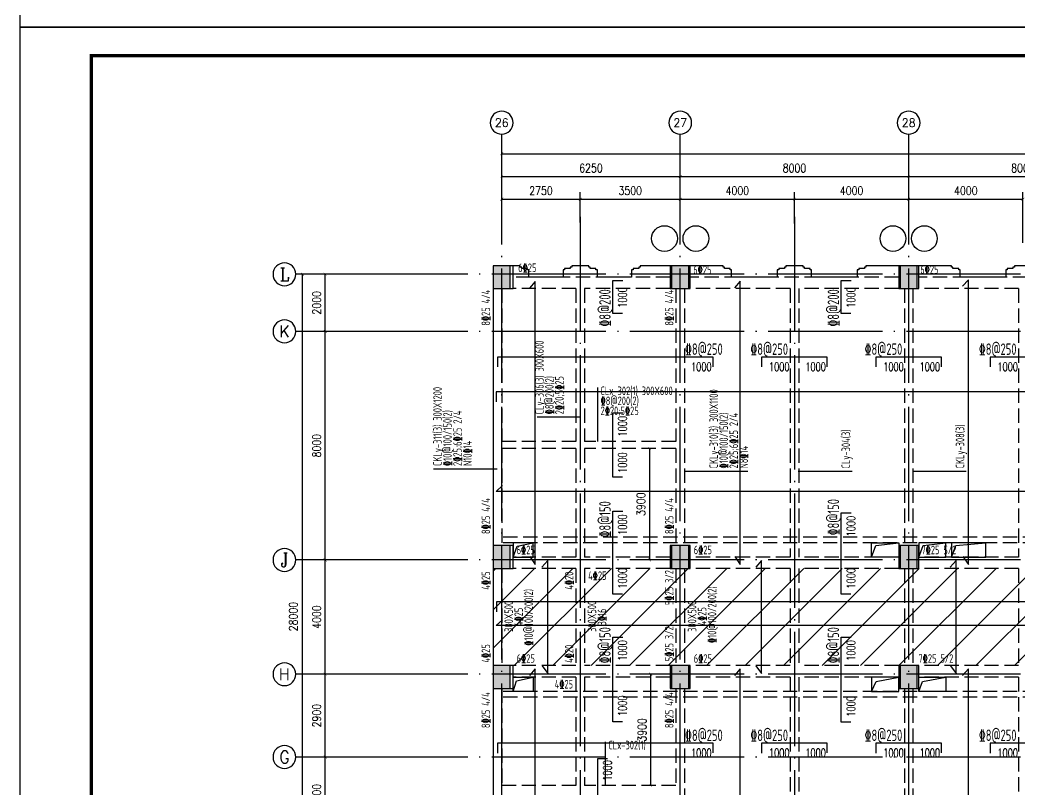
# Model space of a CAD drawing. Header units: millimetres. Extents: x 2998490 to 15040601, y 444546 to 7822218.
# Drawn here: x 14602150 to 14637164, y 7627256 to 7654209 of the extents above; entities that cross this region are included whole.
import ezdxf
from ezdxf.enums import TextEntityAlignment as Align

# ---------------------------------------------------------------- set-up
doc = ezdxf.new("R2010")
doc.units = ezdxf.units.MM
doc.header["$LTSCALE"] = 2000
doc.linetypes.add('DASH', pattern=[0.35, 0.25, -0.1])
doc.linetypes.add('DOTE', pattern=[2.42, 2, -0.2, 0.02, -0.2])
for name, color, linetype in [('3-AXIS', 3, 'Continuous'), ('3-AXIS_TEXT', 7, 'Continuous'), ('3-ban', 84, 'Continuous'), ('3-ban-hatch', 9, 'Continuous'), ('3-ban-rein', 1, 'Continuous'), ('3-ban-TEXT', 7, 'Continuous'), ('3-column-DOWN', 232, 'Continuous'), ('3-COLUMN-UP', 2, 'Continuous'), ('3-dote', 43, 'DOTE'), ('3-HATCH', 8, 'Continuous'), ('3-liang-rein-X', 54, 'Continuous'), ('3-liang-rein-Y', 130, 'Continuous'), ('3-liang-R截面-X', 50, 'Continuous'), ('3-liang-R截面-Y', 70, 'Continuous'), ('3-liang-s-1', 44, 'Continuous'), ('3-liang-xu', 120, 'DASH'), ('3-装饰线脚', 7, 'Continuous'), ('AXIS', 3, 'Continuous'), ('AXIS_TEXT', 7, 'Continuous'), ('图框', 7, 'Continuous')]:
    doc.layers.add(name, color=color, linetype=linetype)
doc.layers.add('3-零部件', color=73, linetype='Continuous', lineweight=5)
doc.styles.add('_TCH_AXIS', font='COMPLEX', dxfattribs={"bigfont": 'GBCBIG'})
doc.styles.add('COMPLEX', font='COMPLEX')
doc.styles.add('DIM_FONT', font='SIMPLEX', dxfattribs={"width": 0.8, "bigfont": 'HZTXT'})
doc.styles.add('TJ1', font='tj-romans1.shx', dxfattribs={"width": 0.8, "bigfont": 'tj-hztxt1.shx'})
doc.styles.add('TSSD_Rein', font='Tssdeng.shx', dxfattribs={"width": 0.7, "bigfont": 'hztxt.shx'})
doc.dimstyles.new('DIMN100', dxfattribs={"dimtxt": 300, "dimasz": 100, "dimexe": 250, "dimexo": 300, "dimgap": 150, "dimtad": 1, "dimdec": 0, "dimzin": 0, "dimdsep": 46, "dimtxsty": 'DIM_FONT', "dimblk": 'ARCHTICK', "dimcen": 0.09, "dimclrt": 7, "dimazin": 2, "dimtfac": 1, "dimtdec": 0, "dimtix": 1, "dimtmove": 2, "dimatfit": 3, "dimldrblk": 'ARCHTICK', "dimfxl": 0, "dimtolj": 1, "dimtzin": 0, "dimarcsym": 0})

# ---------------------------------------------------------------- blocks, each defined once
blk = doc.blocks.new('TJAD_TK_A0')
at = {"layer": '图框'}
for p, q in [((2162, 399.3), (973, 399.3)), ((973, -441.7), (973, 399.3)), ((973, -441.7), (2162, -441.7))]:
    blk.add_line(p, q, dxfattribs=at)
at = {"layer": '图框', "const_width": 1.2}
blk.add_lwpolyline([(2152, -431.7), (2152, 389.3), (998, 389.3), (998, -431.7)], close=True, dxfattribs=at)
blk = doc.blocks.new('_ArchTick')
at = {"color": 0, "linetype": 'ByBlock', "const_width": 0.15}
blk.add_lwpolyline([(-0.5, -0.5), (0.5, 0.5)], dxfattribs=at)
blk = doc.blocks.new('*D269')
at = {"layer": 'AXIS', "color": 0, "lineweight": -2}
for p, q in [((14615016, 7628409), (14612587, 7628409)), ((14612837, 7625709), (14612837, 7628409)), ((14615016, 7625709), (14612587, 7625709))]:
    blk.add_line(p, q, dxfattribs=at)
at = {"layer": 'Defpoints', "color": 0}
for p in [(14612837, 7628409), (14615316, 7628409), (14615316, 7625709)]:
    blk.add_point(p, dxfattribs=at)
at = {"layer": 'AXIS', "color": 0, "lineweight": -2, "xscale": 100, "yscale": 100, "zscale": 100}
for p, rotation in [((14612837, 7628409), 90), ((14612837, 7625709), 270)]:
    blk.add_blockref('_ArchTick', p, dxfattribs=dict(at, rotation=rotation))
at = {"layer": 'AXIS', "color": 7, "insert": (14612537, 7627059), "char_height": 300, "attachment_point": 5, "rotation": 90, "style": 'DIM_FONT'}
blk.add_mtext('\\A1;2700', dxfattribs=at)
blk = doc.blocks.new('*D270')
at = {"layer": 'AXIS', "color": 0, "lineweight": -2}
for p, q in [((14615016, 7631309), (14612587, 7631309)), ((14612837, 7628409), (14612837, 7631309)), ((14615016, 7628409), (14612587, 7628409))]:
    blk.add_line(p, q, dxfattribs=at)
at = {"layer": 'Defpoints', "color": 0}
for p in [(14612837, 7631309), (14615316, 7631309), (14615316, 7628409)]:
    blk.add_point(p, dxfattribs=at)
at = {"layer": 'AXIS', "color": 0, "lineweight": -2, "xscale": 100, "yscale": 100, "zscale": 100}
for p, rotation in [((14612837, 7631309), 90), ((14612837, 7628409), 270)]:
    blk.add_blockref('_ArchTick', p, dxfattribs=dict(at, rotation=rotation))
at = {"layer": 'AXIS', "color": 7, "insert": (14612537, 7629859), "char_height": 300, "attachment_point": 5, "rotation": 90, "style": 'DIM_FONT'}
blk.add_mtext('\\A1;2900', dxfattribs=at)
blk = doc.blocks.new('*D271')
at = {"layer": 'AXIS', "color": 0, "lineweight": -2}
for p, q in [((14615016, 7635309), (14612587, 7635309)), ((14612837, 7631309), (14612837, 7635309)), ((14615016, 7631309), (14612587, 7631309))]:
    blk.add_line(p, q, dxfattribs=at)
at = {"layer": 'Defpoints', "color": 0}
for p in [(14612837, 7635309), (14615316, 7635309), (14615316, 7631309)]:
    blk.add_point(p, dxfattribs=at)
at = {"layer": 'AXIS', "color": 0, "lineweight": -2, "xscale": 100, "yscale": 100, "zscale": 100}
for p, rotation in [((14612837, 7635309), 90), ((14612837, 7631309), 270)]:
    blk.add_blockref('_ArchTick', p, dxfattribs=dict(at, rotation=rotation))
at = {"layer": 'AXIS', "color": 7, "insert": (14612537, 7633309), "char_height": 300, "attachment_point": 5, "rotation": 90, "style": 'DIM_FONT'}
blk.add_mtext('\\A1;4000', dxfattribs=at)
blk = doc.blocks.new('*D246')
at = {"layer": 'AXIS', "color": 0, "lineweight": -2}
for p, q in [((14615016, 7643309), (14612587, 7643309)), ((14612837, 7635309), (14612837, 7643309)), ((14615016, 7635309), (14612587, 7635309))]:
    blk.add_line(p, q, dxfattribs=at)
at = {"layer": 'Defpoints', "color": 0}
for p in [(14612837, 7643309), (14615316, 7643309), (14615316, 7635309)]:
    blk.add_point(p, dxfattribs=at)
at = {"layer": 'AXIS', "color": 0, "lineweight": -2, "xscale": 100, "yscale": 100, "zscale": 100}
for p, rotation in [((14612837, 7643309), 90), ((14612837, 7635309), 270)]:
    blk.add_blockref('_ArchTick', p, dxfattribs=dict(at, rotation=rotation))
at = {"layer": 'AXIS', "color": 7, "insert": (14612537, 7639309), "char_height": 300, "attachment_point": 5, "rotation": 90, "style": 'DIM_FONT'}
blk.add_mtext('\\A1;8000', dxfattribs=at)
blk = doc.blocks.new('*D247')
at = {"layer": 'AXIS', "color": 0, "lineweight": -2}
for p, q in [((14615016, 7645309), (14612587, 7645309)), ((14612837, 7643309), (14612837, 7645309)), ((14615016, 7643309), (14612587, 7643309))]:
    blk.add_line(p, q, dxfattribs=at)
at = {"layer": 'Defpoints', "color": 0}
for p in [(14612837, 7645309), (14615316, 7645309), (14615316, 7643309)]:
    blk.add_point(p, dxfattribs=at)
at = {"layer": 'AXIS', "color": 0, "lineweight": -2, "xscale": 100, "yscale": 100, "zscale": 100}
for p, rotation in [((14612837, 7645309), 90), ((14612837, 7643309), 270)]:
    blk.add_blockref('_ArchTick', p, dxfattribs=dict(at, rotation=rotation))
at = {"layer": 'AXIS', "color": 7, "insert": (14612537, 7644309), "char_height": 300, "attachment_point": 5, "rotation": 90, "style": 'DIM_FONT'}
blk.add_mtext('\\A1;2000', dxfattribs=at)
blk = doc.blocks.new('*D248')
at = {"layer": 'AXIS', "color": 0, "lineweight": -2}
for p, q in [((14615816, 7645309), (14611787, 7645309)), ((14612037, 7617309), (14612037, 7645309)), ((14615816, 7617309), (14611787, 7617309))]:
    blk.add_line(p, q, dxfattribs=at)
at = {"layer": 'Defpoints', "color": 0}
for p in [(14612037, 7645309), (14616116, 7645309), (14616116, 7617309)]:
    blk.add_point(p, dxfattribs=at)
at = {"layer": 'AXIS', "color": 0, "lineweight": -2, "xscale": 100, "yscale": 100, "zscale": 100}
for p, rotation in [((14612037, 7645309), 90), ((14612037, 7617309), 270)]:
    blk.add_blockref('_ArchTick', p, dxfattribs=dict(at, rotation=rotation))
at = {"layer": 'AXIS', "color": 7, "insert": (14611719, 7633327), "char_height": 300, "attachment_point": 5, "rotation": 90, "style": 'DIM_FONT'}
blk.add_mtext('\\A1;28000', dxfattribs=at)
blk = doc.blocks.new('*D249')
at = {"layer": 'AXIS', "color": 0, "lineweight": -2}
for p, q in [((14619017, 7648123), (14619017, 7648976)), ((14625267, 7648123), (14625267, 7648976)), ((14619017, 7648726), (14625267, 7648726))]:
    blk.add_line(p, q, dxfattribs=at)
at = {"layer": 'Defpoints', "color": 0}
for p in [(14625267, 7648726), (14619017, 7647823), (14625267, 7647823)]:
    blk.add_point(p, dxfattribs=at)
at = {"layer": 'AXIS', "color": 0, "lineweight": -2, "xscale": 100, "yscale": 100, "zscale": 100, "rotation": 180}
blk.add_blockref('_ArchTick', (14619017, 7648726), dxfattribs=at)
at = {"layer": 'AXIS', "color": 0, "lineweight": -2, "xscale": 100, "yscale": 100, "zscale": 100}
blk.add_blockref('_ArchTick', (14625267, 7648726), dxfattribs=at)
at = {"layer": 'AXIS', "color": 7, "insert": (14622142, 7649026), "char_height": 300, "attachment_point": 5, "style": 'DIM_FONT'}
blk.add_mtext('\\A1;6250', dxfattribs=at)
blk = doc.blocks.new('*D250')
at = {"layer": 'AXIS', "color": 0, "lineweight": -2}
for p, q in [((14625267, 7648123), (14625267, 7648976)), ((14633267, 7648123), (14633267, 7648976)), ((14625267, 7648726), (14633267, 7648726))]:
    blk.add_line(p, q, dxfattribs=at)
at = {"layer": 'Defpoints', "color": 0}
for p in [(14633267, 7648726), (14625267, 7647823), (14633267, 7647823)]:
    blk.add_point(p, dxfattribs=at)
at = {"layer": 'AXIS', "color": 0, "lineweight": -2, "xscale": 100, "yscale": 100, "zscale": 100, "rotation": 180}
blk.add_blockref('_ArchTick', (14625267, 7648726), dxfattribs=at)
at = {"layer": 'AXIS', "color": 0, "lineweight": -2, "xscale": 100, "yscale": 100, "zscale": 100}
blk.add_blockref('_ArchTick', (14633267, 7648726), dxfattribs=at)
at = {"layer": 'AXIS', "color": 7, "insert": (14629267, 7649026), "char_height": 300, "attachment_point": 5, "style": 'DIM_FONT'}
blk.add_mtext('\\A1;8000', dxfattribs=at)
blk = doc.blocks.new('*D251')
at = {"layer": 'AXIS', "color": 0, "lineweight": -2}
for p, q in [((14633267, 7648123), (14633267, 7648976)), ((14641267, 7648123), (14641267, 7648976)), ((14633267, 7648726), (14641267, 7648726))]:
    blk.add_line(p, q, dxfattribs=at)
at = {"layer": 'Defpoints', "color": 0}
for p in [(14641267, 7648726), (14633267, 7647823), (14641267, 7647823)]:
    blk.add_point(p, dxfattribs=at)
at = {"layer": 'AXIS', "color": 0, "lineweight": -2, "xscale": 100, "yscale": 100, "zscale": 100, "rotation": 180}
blk.add_blockref('_ArchTick', (14633267, 7648726), dxfattribs=at)
at = {"layer": 'AXIS', "color": 0, "lineweight": -2, "xscale": 100, "yscale": 100, "zscale": 100}
blk.add_blockref('_ArchTick', (14641267, 7648726), dxfattribs=at)
at = {"layer": 'AXIS', "color": 7, "insert": (14637267, 7649026), "char_height": 300, "attachment_point": 5, "style": 'DIM_FONT'}
blk.add_mtext('\\A1;8000', dxfattribs=at)
blk = doc.blocks.new('*D263')
at = {"layer": 'AXIS', "color": 0, "lineweight": -2}
for p, q in [((14619017, 7647323), (14619017, 7649776)), ((14695267, 7647323), (14695267, 7649776)), ((14619017, 7649526), (14695267, 7649526))]:
    blk.add_line(p, q, dxfattribs=at)
at = {"layer": 'Defpoints', "color": 0}
for p in [(14695267, 7649526), (14619017, 7647023), (14695267, 7647023)]:
    blk.add_point(p, dxfattribs=at)
at = {"layer": 'AXIS', "color": 0, "lineweight": -2, "xscale": 100, "yscale": 100, "zscale": 100, "rotation": 180}
blk.add_blockref('_ArchTick', (14619017, 7649526), dxfattribs=at)
at = {"layer": 'AXIS', "color": 0, "lineweight": -2, "xscale": 100, "yscale": 100, "zscale": 100}
blk.add_blockref('_ArchTick', (14695267, 7649526), dxfattribs=at)
at = {"layer": 'AXIS', "color": 7, "insert": (14661202, 7649826), "char_height": 300, "attachment_point": 5, "style": 'DIM_FONT'}
blk.add_mtext('\\A1;76250', dxfattribs=at)
blk = doc.blocks.new('_AXISO')
blk.add_circle((0, 0), 0.5)
at = {"layer": '3-AXIS_TEXT', "style": 'COMPLEX', "width": 1.041667}
blk.add_attdef('A', text='', height=0.56, dxfattribs=at).set_placement((-0.25, -0.28), (0.25, -0.28), align=Align.FIT)
blk = doc.blocks.new('*D1384')
at = {"layer": '3-零部件', "color": 0, "lineweight": -2}
for p, q in [((14619017, 7647120), (14619017, 7648185)), ((14619017, 7647935), (14621767, 7647935)), ((14621767, 7647120), (14621767, 7648185))]:
    blk.add_line(p, q, dxfattribs=at)
at = {"layer": 'Defpoints', "color": 0}
for p in [(14621767, 7647935), (14619017, 7646820), (14621767, 7646820)]:
    blk.add_point(p, dxfattribs=at)
at = {"layer": '3-零部件', "color": 0, "lineweight": -2, "xscale": 100, "yscale": 100, "zscale": 100, "rotation": 180}
blk.add_blockref('_ArchTick', (14619017, 7647935), dxfattribs=at)
at = {"layer": '3-零部件', "color": 0, "lineweight": -2, "xscale": 100, "yscale": 100, "zscale": 100}
blk.add_blockref('_ArchTick', (14621767, 7647935), dxfattribs=at)
at = {"layer": '3-零部件', "color": 7, "insert": (14620392, 7648235), "char_height": 300, "attachment_point": 5, "style": 'DIM_FONT'}
blk.add_mtext('\\A1;2750', dxfattribs=at)
blk = doc.blocks.new('*D1385')
at = {"layer": '3-零部件', "color": 0, "lineweight": -2}
for p, q in [((14621767, 7647120), (14621767, 7648185)), ((14621767, 7647935), (14625267, 7647935)), ((14625267, 7648027), (14625267, 7648185))]:
    blk.add_line(p, q, dxfattribs=at)
at = {"layer": 'Defpoints', "color": 0}
for p in [(14625267, 7647935), (14625267, 7647727), (14621767, 7646820)]:
    blk.add_point(p, dxfattribs=at)
at = {"layer": '3-零部件', "color": 0, "lineweight": -2, "xscale": 100, "yscale": 100, "zscale": 100, "rotation": 180}
blk.add_blockref('_ArchTick', (14621767, 7647935), dxfattribs=at)
at = {"layer": '3-零部件', "color": 0, "lineweight": -2, "xscale": 100, "yscale": 100, "zscale": 100}
blk.add_blockref('_ArchTick', (14625267, 7647935), dxfattribs=at)
at = {"layer": '3-零部件', "color": 7, "insert": (14623517, 7648235), "char_height": 300, "attachment_point": 5, "style": 'DIM_FONT'}
blk.add_mtext('\\A1;3500', dxfattribs=at)
blk = doc.blocks.new('*D1386')
at = {"layer": '3-零部件', "color": 0, "lineweight": -2}
for p, q in [((14625267, 7648027), (14625267, 7648185)), ((14625267, 7647935), (14629267, 7647935)), ((14629267, 7647080), (14629267, 7648185))]:
    blk.add_line(p, q, dxfattribs=at)
at = {"layer": 'Defpoints', "color": 0}
for p in [(14629267, 7647935), (14625267, 7647727), (14629267, 7646780)]:
    blk.add_point(p, dxfattribs=at)
at = {"layer": '3-零部件', "color": 0, "lineweight": -2, "xscale": 100, "yscale": 100, "zscale": 100, "rotation": 180}
blk.add_blockref('_ArchTick', (14625267, 7647935), dxfattribs=at)
at = {"layer": '3-零部件', "color": 0, "lineweight": -2, "xscale": 100, "yscale": 100, "zscale": 100}
blk.add_blockref('_ArchTick', (14629267, 7647935), dxfattribs=at)
at = {"layer": '3-零部件', "color": 7, "insert": (14627267, 7648235), "char_height": 300, "attachment_point": 5, "style": 'DIM_FONT'}
blk.add_mtext('\\A1;4000', dxfattribs=at)
blk = doc.blocks.new('*D1387')
at = {"layer": '3-零部件', "color": 0, "lineweight": -2}
for p, q in [((14629267, 7647080), (14629267, 7648185)), ((14629267, 7647935), (14633267, 7647935)), ((14633267, 7646408), (14633267, 7648185))]:
    blk.add_line(p, q, dxfattribs=at)
at = {"layer": 'Defpoints', "color": 0}
for p in [(14633267, 7647935), (14629267, 7646780), (14633267, 7646108)]:
    blk.add_point(p, dxfattribs=at)
at = {"layer": '3-零部件', "color": 0, "lineweight": -2, "xscale": 100, "yscale": 100, "zscale": 100, "rotation": 180}
blk.add_blockref('_ArchTick', (14629267, 7647935), dxfattribs=at)
at = {"layer": '3-零部件', "color": 0, "lineweight": -2, "xscale": 100, "yscale": 100, "zscale": 100}
blk.add_blockref('_ArchTick', (14633267, 7647935), dxfattribs=at)
at = {"layer": '3-零部件', "color": 7, "insert": (14631267, 7648235), "char_height": 300, "attachment_point": 5, "style": 'DIM_FONT'}
blk.add_mtext('\\A1;4000', dxfattribs=at)
blk = doc.blocks.new('*D1388')
at = {"layer": '3-零部件', "color": 0, "lineweight": -2}
for p, q in [((14633267, 7646408), (14633267, 7648185)), ((14633267, 7647935), (14637267, 7647935)), ((14637267, 7646408), (14637267, 7648185))]:
    blk.add_line(p, q, dxfattribs=at)
at = {"layer": 'Defpoints', "color": 0}
for p in [(14637267, 7647935), (14633267, 7646108), (14637267, 7646108)]:
    blk.add_point(p, dxfattribs=at)
at = {"layer": '3-零部件', "color": 0, "lineweight": -2, "xscale": 100, "yscale": 100, "zscale": 100, "rotation": 180}
blk.add_blockref('_ArchTick', (14633267, 7647935), dxfattribs=at)
at = {"layer": '3-零部件', "color": 0, "lineweight": -2, "xscale": 100, "yscale": 100, "zscale": 100}
blk.add_blockref('_ArchTick', (14637267, 7647935), dxfattribs=at)
at = {"layer": '3-零部件', "color": 7, "insert": (14635267, 7648235), "char_height": 300, "attachment_point": 5, "style": 'DIM_FONT'}
blk.add_mtext('\\A1;4000', dxfattribs=at)
blk = doc.blocks.new('*D1824')
at = {"layer": '3-ban', "color": 0, "lineweight": -2}
for p, q in [((14624127, 7639209), (14623942, 7639209)), ((14624192, 7639209), (14624192, 7635309)), ((14624127, 7635309), (14623942, 7635309))]:
    blk.add_line(p, q, dxfattribs=at)
at = {"layer": 'Defpoints', "color": 0}
for p in [(14624427, 7639209), (14624192, 7635309), (14624427, 7635309)]:
    blk.add_point(p, dxfattribs=at)
at = {"layer": '3-ban', "color": 0, "lineweight": -2, "xscale": 100, "yscale": 100, "zscale": 100}
for p, rotation in [((14624192, 7639209), 90), ((14624192, 7635309), 270)]:
    blk.add_blockref('_ArchTick', p, dxfattribs=dict(at, rotation=rotation))
at = {"layer": '3-ban', "color": 7, "insert": (14623892, 7637259), "char_height": 300, "attachment_point": 5, "rotation": 90, "style": 'DIM_FONT'}
blk.add_mtext('\\A1;3900', dxfattribs=at)
blk = doc.blocks.new('*D1825')
at = {"layer": '3-ban', "color": 0, "lineweight": -2}
for p, q in [((14624334, 7631309), (14623981, 7631309)), ((14624231, 7631309), (14624231, 7627409)), ((14624334, 7627409), (14623981, 7627409))]:
    blk.add_line(p, q, dxfattribs=at)
at = {"layer": 'Defpoints', "color": 0}
for p in [(14624634, 7631309), (14624231, 7627409), (14624634, 7627409)]:
    blk.add_point(p, dxfattribs=at)
at = {"layer": '3-ban', "color": 0, "lineweight": -2, "xscale": 100, "yscale": 100, "zscale": 100}
for p, rotation in [((14624231, 7631309), 90), ((14624231, 7627409), 270)]:
    blk.add_blockref('_ArchTick', p, dxfattribs=dict(at, rotation=rotation))
at = {"layer": '3-ban', "color": 7, "insert": (14623931, 7629359), "char_height": 300, "attachment_point": 5, "rotation": 90, "style": 'DIM_FONT'}
blk.add_mtext('\\A1;3900', dxfattribs=at)

msp = doc.modelspace()

# ---------------------------------------------------------------- hatches: boundary and pattern name
at = {"layer": '3-ban-hatch'}
h = msp.add_hatch(dxfattribs=at)
h.set_pattern_fill('ANSI31', color=8, scale=300, style=0)
h.set_pattern_definition([(225, (29074325.8, 15306834.7), (673.51921, -673.51921), [])])
h.paths.add_polyline_path([(14691566.9, 7635008.7), (14691566.9, 7628608.7), (14692155.7, 7628608.7), (14692660.5, 7628304.1), (14695264, 7625701.4), (14695493.1, 7625147.3), (14695493.1, 7621468.4), (14695262.8, 7620914.8), (14692660.8, 7618312.8), (14692106.7, 7618083.7), (14688427.3, 7618083.7), (14687873.3, 7618312.9), (14685271.6, 7620914.6), (14685041.9, 7621468.4), (14685041.9, 7623008.7), (14681566.9, 7623008.7), (14681566.9, 7628608.7), (14681566.9, 7631308.7), (14681566.9, 7631608.7), (14618716.9, 7631608.7), (14618716.9, 7635008.7)])
at = {"layer": '3-HATCH'}
for points in [[(14619316.9, 7645608.7), (14618716.9, 7645608.7), (14618716.9, 7644808.7), (14619316.9, 7644808.7)], [(14625566.9, 7645608.7), (14624966.9, 7645608.7), (14624966.9, 7644808.7), (14625566.9, 7644808.7)], [(14633566.9, 7645608.7), (14632966.9, 7645608.7), (14632966.9, 7644808.7), (14633566.9, 7644808.7)], [(14619316.9, 7635808.7), (14618716.9, 7635808.7), (14618716.9, 7635008.7), (14619316.9, 7635008.7)], [(14625566.9, 7635808.7), (14624966.9, 7635808.7), (14624966.9, 7635008.7), (14625566.9, 7635008.7)], [(14633566.9, 7635808.7), (14632966.9, 7635808.7), (14632966.9, 7635008.7), (14633566.9, 7635008.7)], [(14619316.9, 7631608.7), (14618716.9, 7631608.7), (14618716.9, 7630808.7), (14619316.9, 7630808.7)], [(14625566.9, 7631608.7), (14624966.9, 7631608.7), (14624966.9, 7630808.7), (14625566.9, 7630808.7)], [(14633566.9, 7631608.7), (14632966.9, 7631608.7), (14632966.9, 7630808.7), (14633566.9, 7630808.7)]]:
    msp.add_hatch(color=256, dxfattribs=at).paths.add_polyline_path(points)

# ---------------------------------------------------------------- linework, layer by layer
at = {"layer": '3-AXIS', "color": 15, "linetype": 'DOTE'}
for p, q in [((14619016.8, 7617308.7), (14619016.8, 7647823.2)), ((14625266.8, 7617308.7), (14625266.8, 7647823.2)), ((14633266.8, 7617308.7), (14633266.8, 7647823.2)), ((14695266.8, 7645308.7), (14614408.5, 7645308.7)), ((14695266.8, 7643308.7), (14614408.5, 7643308.7)), ((14695266.8, 7635308.7), (14614408.5, 7635308.7)), ((14695266.8, 7631308.7), (14614408.5, 7631308.7)), ((14695266.8, 7628408.7), (14614408.5, 7628408.7))]:
    msp.add_line(p, q, dxfattribs=at)
at = {"layer": '3-ban-rein'}
for points in [[(14623245.3, 7643937.9), (14622907.3, 7643937.9), (14622907.3, 7645087.9), (14623253.3, 7645087.9)], [(14631245.3, 7643937.9), (14630907.3, 7643937.9), (14630907.3, 7645087.9), (14631253.3, 7645087.9)], [(14635166.2, 7635424.8), (14635359.6, 7635151.1), (14635359.6, 7645116.8), (14635156.5, 7644887.4)], [(14619995.9, 7635424.8), (14620189.3, 7635151.1), (14620189.3, 7645053), (14619986.2, 7644823.6)], [(14627177.3, 7635424.8), (14627370.7, 7635151.1), (14627370.7, 7645066.1), (14627167.6, 7644836.8)], [(14626416.8, 7642072.4), (14626416.8, 7642410.4), (14618866.8, 7642410.4), (14618866.8, 7642064.4)], [(14630416.8, 7642072.4), (14630416.8, 7642410.4), (14628116.8, 7642410.4), (14628116.8, 7642064.4)], [(14634416.8, 7642072.4), (14634416.8, 7642410.4), (14632116.8, 7642410.4), (14632116.8, 7642064.4)], [(14638416.8, 7642072.4), (14638416.8, 7642410.4), (14636116.8, 7642410.4), (14636116.8, 7642064.4)], [(14681410.6, 7640852.1), (14681410.6, 7641190), (14618819.5, 7641190), (14618819.5, 7640844)], [(14623245.3, 7638208.7), (14622907.3, 7638208.7), (14622907.3, 7640458.7), (14623253.3, 7640458.7)], [(14681204.9, 7637900.5), (14681478.5, 7637707.1), (14618817.4, 7637707.1), (14619046.8, 7637910.1)], [(14623245.3, 7634108.7), (14622907.3, 7634108.7), (14622907.3, 7637016.3), (14623253.3, 7637016.3)], [(14631245.3, 7634108.7), (14630907.3, 7634108.7), (14630907.3, 7636963.1), (14631253.3, 7636963.1)], [(14620436.4, 7631604.5), (14620629.8, 7631330.8), (14620629.8, 7635288.1), (14620426.7, 7635058.7)], [(14627919.7, 7631604.5), (14628113.1, 7631330.8), (14628113.1, 7635288.1), (14627910, 7635058.7)], [(14634731.8, 7631604.5), (14634925.2, 7631330.8), (14634925.2, 7635288.1), (14634722.1, 7635058.7)], [(14691410.6, 7633502.2), (14691410.6, 7633840.2), (14618833.6, 7633840.2), (14618833.6, 7633494.1)], [(14691204.9, 7633206.2), (14691478.5, 7633012.8), (14618817.4, 7633012.8), (14619046.8, 7633215.9)], [(14623245.3, 7629646.6), (14622907.3, 7629646.6), (14622907.3, 7632608.7), (14623253.3, 7632608.7)], [(14631245.3, 7629625.8), (14630907.3, 7629625.8), (14630907.3, 7632608.7), (14631253.3, 7632608.7)], [(14619995.9, 7621769.2), (14620189.3, 7621495.5), (14620189.3, 7631499), (14619986.2, 7631269.6)], [(14627177.3, 7621777.8), (14627370.7, 7621504.2), (14627370.7, 7631499), (14627167.6, 7631269.6)], [(14635166.2, 7621727.5), (14635359.6, 7621453.9), (14635359.6, 7631499), (14635156.5, 7631269.6)], [(14626416.8, 7628556.1), (14626416.8, 7628894), (14618866.8, 7628894), (14618866.8, 7628548)], [(14630416.8, 7628556.1), (14630416.8, 7628894), (14628116.8, 7628894), (14628116.8, 7628548)], [(14634416.8, 7628556.1), (14634416.8, 7628894), (14632116.8, 7628894), (14632116.8, 7628548)], [(14638416.8, 7628556.1), (14638416.8, 7628894), (14636116.8, 7628894), (14636116.8, 7628548)], [(14622714.7, 7626158.7), (14622376.7, 7626158.7), (14622376.7, 7628356.4), (14622722.8, 7628356.4)]]:
    msp.add_lwpolyline(points, dxfattribs=at)
at = {"layer": '3-column-DOWN'}
for points in [[(14619416.9, 7645608.7), (14618716.9, 7645608.7), (14618716.9, 7644808.7), (14619416.9, 7644808.7)], [(14625616.9, 7645608.7), (14624916.9, 7645608.7), (14624916.9, 7644808.7), (14625616.9, 7644808.7)], [(14633616.9, 7645608.7), (14632916.9, 7645608.7), (14632916.9, 7644808.7), (14633616.9, 7644808.7)], [(14619416.9, 7635808.7), (14618716.9, 7635808.7), (14618716.9, 7635008.7), (14619416.9, 7635008.7)], [(14625616.9, 7635808.7), (14624916.9, 7635808.7), (14624916.9, 7635008.7), (14625616.9, 7635008.7)], [(14633616.9, 7635808.7), (14632916.9, 7635808.7), (14632916.9, 7635008.7), (14633616.9, 7635008.7)], [(14619416.9, 7631608.7), (14618716.9, 7631608.7), (14618716.9, 7630808.7), (14619416.9, 7630808.7)], [(14625616.9, 7631608.7), (14624916.9, 7631608.7), (14624916.9, 7630808.7), (14625616.9, 7630808.7)], [(14633616.9, 7631608.7), (14632916.9, 7631608.7), (14632916.9, 7630808.7), (14633616.9, 7630808.7)]]:
    msp.add_lwpolyline(points, close=True, dxfattribs=at)
at = {"layer": '3-COLUMN-UP'}
for points in [[(14619316.9, 7645608.7), (14618716.9, 7645608.7), (14618716.9, 7644808.7), (14619316.9, 7644808.7)], [(14625566.9, 7645608.7), (14624966.9, 7645608.7), (14624966.9, 7644808.7), (14625566.9, 7644808.7)], [(14633566.9, 7645608.7), (14632966.9, 7645608.7), (14632966.9, 7644808.7), (14633566.9, 7644808.7)], [(14619316.9, 7635808.7), (14618716.9, 7635808.7), (14618716.9, 7635008.7), (14619316.9, 7635008.7)], [(14625566.9, 7635808.7), (14624966.9, 7635808.7), (14624966.9, 7635008.7), (14625566.9, 7635008.7)], [(14633566.9, 7635808.7), (14632966.9, 7635808.7), (14632966.9, 7635008.7), (14633566.9, 7635008.7)], [(14619316.9, 7631608.7), (14618716.9, 7631608.7), (14618716.9, 7630808.7), (14619316.9, 7630808.7)], [(14625566.9, 7631608.7), (14624966.9, 7631608.7), (14624966.9, 7630808.7), (14625566.9, 7630808.7)], [(14633566.9, 7631608.7), (14632966.9, 7631608.7), (14632966.9, 7630808.7), (14633566.9, 7630808.7)]]:
    msp.add_lwpolyline(points, close=True, dxfattribs=at)
at = {"layer": '3-dote'}
for p, q in [((14621766.8, 7647313.9), (14621766.8, 7619132.3)), ((14629266.8, 7647313.9), (14629266.8, 7619132.3))]:
    msp.add_line(p, q, dxfattribs=at)
at = {"layer": '3-liang-R截面-X'}
for p, q in [((14622366.2, 7641347.1), (14622366.2, 7639458.7)), ((14622643.3, 7628947.1), (14622643.3, 7627408.7))]:
    msp.add_line(p, q, dxfattribs=at)
at = {"layer": '3-liang-R截面-Y'}
for p, q in [((14621755.1, 7640302.5), (14620256.2, 7640302.5)), ((14618853.7, 7638492), (14616623.7, 7638492)), ((14627631.1, 7638406.4), (14625401.1, 7638406.4)), ((14631282.3, 7638406.4), (14629402.3, 7638406.4)), ((14635281.1, 7638406.4), (14633401.1, 7638406.4))]:
    msp.add_line(p, q, dxfattribs=at)
at = {"layer": '3-liang-s-1'}
for points in [[(14625266.8, 7645608.7), (14623866.8, 7645608.7), (14623866.8, 7645558.7), (14623816.8, 7645558.7), (14623816.8, 7645508.7), (14623616.8, 7645508.7), (14623616.8, 7645458.7), (14623566.8, 7645458.7), (14623566.8, 7645208.7), (14622366.8, 7645208.7), (14622366.8, 7645458.7), (14622316.8, 7645458.7), (14622316.8, 7645508.7), (14622116.8, 7645508.7), (14622116.8, 7645558.7), (14622066.8, 7645558.7), (14622066.8, 7645608.7), (14621466.8, 7645608.7), (14621466.8, 7645558.7), (14621416.8, 7645558.7), (14621416.8, 7645508.7), (14621216.8, 7645508.7), (14621216.8, 7645458.7), (14621166.8, 7645458.7), (14621166.8, 7645208.7), (14619966.8, 7645208.7), (14619966.8, 7645458.7), (14619916.8, 7645458.7), (14619916.8, 7645508.7), (14619716.8, 7645508.7), (14619716.8, 7645558.7), (14619666.8, 7645558.7), (14619666.8, 7645608.7), (14619016.8, 7645608.7)], [(14633266.8, 7645608.7), (14631766.8, 7645608.7), (14631766.8, 7645558.7), (14631716.8, 7645558.7), (14631716.8, 7645508.7), (14631516.8, 7645508.7), (14631516.8, 7645458.7), (14631466.8, 7645458.7), (14631466.8, 7645208.7), (14629866.8, 7645208.7), (14629866.8, 7645458.7), (14629816.8, 7645458.7), (14629816.8, 7645508.7), (14629616.8, 7645508.7), (14629616.8, 7645558.7), (14629566.8, 7645558.7), (14629566.8, 7645608.7), (14628966.8, 7645608.7), (14628966.8, 7645558.7), (14628916.8, 7645558.7), (14628916.8, 7645508.7), (14628716.8, 7645508.7), (14628716.8, 7645458.7), (14628666.8, 7645458.7), (14628666.8, 7645208.7), (14627066.8, 7645208.7), (14627066.8, 7645458.7), (14627016.8, 7645458.7), (14627016.8, 7645508.7), (14626816.8, 7645508.9), (14626816.8, 7645558.7), (14626766.8, 7645558.7), (14626766.8, 7645608.7), (14625266.8, 7645608.7)], [(14637566.8, 7645608.7), (14636966.8, 7645608.7), (14636966.8, 7645558.7), (14636916.8, 7645558.7), (14636916.8, 7645508.7), (14636716.8, 7645508.7), (14636716.8, 7645458.7), (14636666.8, 7645458.7), (14636666.8, 7645208.7), (14635066.8, 7645208.7), (14635066.8, 7645458.7), (14635016.8, 7645458.7), (14635016.8, 7645508.7), (14634816.8, 7645508.9), (14634816.8, 7645558.7), (14634766.8, 7645558.7), (14634766.8, 7645608.7), (14633266.8, 7645608.7)], [(14618716.9, 7645208.7), (14618716.9, 7621408.7)], [(14619416.9, 7635408.7), (14619556.9, 7635796.1), (14620116.8, 7635908.7)], [(14631966.8, 7635408.7), (14632112.1, 7635813.1), (14632916.9, 7635908.7)], [(14633616.9, 7635408.7), (14633775.5, 7635810.6), (14634566.8, 7635908.7)], [(14634766.8, 7635408.7), (14634915.2, 7635813.8), (14635966.8, 7635908.7)], [(14619416.8, 7630708.7), (14619536.6, 7631080.7), (14620116.8, 7631208.7)], [(14631966.8, 7630708.7), (14632125.7, 7631056.2), (14632916.8, 7631208.7)], [(14633616.8, 7630708.7), (14633748.7, 7631056.6), (14634566.8, 7631208.7)]]:
    msp.add_lwpolyline(points, dxfattribs=at)
for points in [[(14619416.9, 7635408.7), (14620116.8, 7635408.7), (14620116.8, 7635908.7), (14619416.9, 7635908.7)], [(14631966.8, 7635908.7), (14632916.9, 7635908.7), (14632916.9, 7635408.7), (14631966.8, 7635408.7)], [(14633616.9, 7635408.7), (14634566.8, 7635408.7), (14634566.8, 7635908.7), (14633616.9, 7635908.7)], [(14634766.8, 7635408.7), (14635966.8, 7635408.7), (14635966.8, 7635908.7), (14634766.8, 7635908.7)], [(14619416.8, 7631208.7), (14620116.8, 7631208.7), (14620116.8, 7630708.7), (14619416.8, 7630708.7)], [(14631966.8, 7630708.7), (14632916.8, 7630708.7), (14632916.8, 7631208.7), (14631966.8, 7631208.7)], [(14633616.8, 7631208.7), (14634566.8, 7631208.7), (14634566.8, 7630708.7), (14633616.8, 7630708.7)]]:
    msp.add_lwpolyline(points, close=True, dxfattribs=at)
at = {"layer": '3-liang-xu'}
for p, q in [((14624916.9, 7645208.7), (14619416.9, 7645208.7)), ((14632916.9, 7645208.7), (14625616.9, 7645208.7)), ((14640916.9, 7645208.7), (14633616.9, 7645208.7)), ((14618716.9, 7644808.7), (14618716.9, 7635808.7)), ((14619016.9, 7644808.7), (14619016.9, 7639458.7)), ((14621616.9, 7644808.7), (14619416.9, 7644808.7)), ((14621616.9, 7644808.7), (14621616.9, 7639458.7)), ((14624916.9, 7644808.7), (14621916.9, 7644808.7)), ((14621916.9, 7644808.7), (14621916.9, 7639458.7)), ((14625116.9, 7644808.7), (14625116.9, 7639458.7)), ((14625416.9, 7644808.7), (14625416.9, 7635808.7)), ((14629116.9, 7644808.7), (14625616.9, 7644808.7)), ((14629116.9, 7644808.7), (14629116.9, 7635408.7)), ((14632916.9, 7644808.7), (14629416.9, 7644808.7)), ((14629416.9, 7644808.7), (14629416.9, 7635408.7)), ((14633116.9, 7644808.7), (14633116.9, 7635808.7)), ((14633416.9, 7644808.7), (14633416.9, 7635808.7)), ((14637116.9, 7644808.7), (14633616.9, 7644808.7)), ((14637116.9, 7644808.7), (14637116.9, 7635408.7)), ((14621616.9, 7639458.7), (14619016.9, 7639458.7)), ((14619016.9, 7639208.7), (14619016.9, 7635808.7)), ((14621616.9, 7639208.7), (14619016.9, 7639208.7)), ((14621616.9, 7639208.7), (14621616.9, 7635408.7)), ((14625116.9, 7639458.7), (14621916.9, 7639458.7)), ((14625116.9, 7639208.7), (14621916.9, 7639208.7)), ((14621916.9, 7639208.7), (14621916.9, 7635408.7)), ((14625116.9, 7639208.7), (14625116.9, 7635808.7)), ((14681166.9, 7636108.7), (14619016.9, 7636108.7)), ((14681166.9, 7635908.7), (14619016.9, 7635908.7)), ((14621616.9, 7635408.7), (14619416.9, 7635408.7)), ((14624916.9, 7635408.7), (14621916.9, 7635408.7)), ((14629116.9, 7635408.7), (14625616.9, 7635408.7)), ((14632916.9, 7635408.7), (14629416.9, 7635408.7)), ((14637116.9, 7635408.7), (14633616.9, 7635408.7)), ((14618716.9, 7635008.7), (14618716.9, 7631608.7)), ((14619016.9, 7635008.7), (14619016.9, 7631608.7)), ((14621616.9, 7635008.7), (14619416.9, 7635008.7)), ((14621616.9, 7635008.7), (14621616.9, 7631608.7)), ((14624916.9, 7635008.7), (14621916.9, 7635008.7)), ((14621916.9, 7635008.7), (14621916.9, 7631608.7)), ((14625116.9, 7635008.7), (14625116.9, 7631608.7)), ((14625416.9, 7635008.7), (14625416.9, 7631608.7)), ((14629116.9, 7635008.7), (14625616.9, 7635008.7)), ((14629116.9, 7635008.7), (14629116.9, 7631608.7)), ((14632916.9, 7635008.7), (14629416.9, 7635008.7)), ((14629416.9, 7635008.7), (14629416.9, 7631608.7)), ((14633116.9, 7635008.7), (14633116.9, 7631608.7)), ((14633416.9, 7635008.7), (14633416.9, 7631608.7)), ((14637116.9, 7635008.7), (14633616.9, 7635008.7)), ((14637116.9, 7635008.7), (14637116.9, 7631608.7)), ((14621616.9, 7631608.7), (14619416.9, 7631608.7)), ((14624916.9, 7631608.7), (14621916.9, 7631608.7)), ((14629116.9, 7631608.7), (14625616.9, 7631608.7)), ((14632916.9, 7631608.7), (14629416.9, 7631608.7)), ((14637116.9, 7631608.7), (14633616.9, 7631608.7)), ((14621616.9, 7631208.7), (14619416.9, 7631208.7)), ((14621616.9, 7631208.7), (14621616.9, 7627408.7)), ((14624916.9, 7631208.7), (14621916.9, 7631208.7)), ((14621916.9, 7631208.7), (14621916.9, 7627408.7)), ((14629116.9, 7631208.7), (14625616.9, 7631208.7)), ((14629116.9, 7631208.7), (14629116.9, 7621808.7)), ((14632916.9, 7631208.7), (14629416.9, 7631208.7)), ((14629416.9, 7631208.7), (14629416.9, 7621808.7)), ((14637116.9, 7631208.7), (14633616.9, 7631208.7)), ((14637116.9, 7631208.7), (14637116.9, 7621808.7)), ((14618716.9, 7630808.7), (14618716.9, 7621808.7)), ((14619016.9, 7630808.7), (14619016.9, 7627408.7)), ((14625116.9, 7630808.7), (14625116.9, 7627408.7)), ((14625416.9, 7630808.7), (14625416.9, 7621808.7)), ((14633116.9, 7630808.7), (14633116.9, 7621808.7)), ((14633416.9, 7630808.7), (14633416.9, 7621808.7)), ((14681166.9, 7630708.7), (14619016.9, 7630708.7)), ((14681166.9, 7630508.7), (14619016.9, 7630508.7)), ((14621616.9, 7627408.7), (14619016.9, 7627408.7)), ((14625116.9, 7627408.7), (14621916.9, 7627408.7))]:
    msp.add_line(p, q, dxfattribs=at)
at = {"layer": '3-装饰线脚'}
for centre in [(14624716.8, 7646558.7), (14625816.8, 7646558.7), (14632716.8, 7646558.7), (14633816.8, 7646558.7)]:
    msp.add_circle(centre, 450, dxfattribs=at)
at = {"layer": 'AXIS'}
for p, q in [((14619016.8, 7647823.2), (14619016.8, 7650212.9)), ((14625266.8, 7647823.2), (14625266.8, 7650212.9)), ((14633266.8, 7647823.2), (14633266.8, 7650212.9)), ((14615315.7, 7645308.7), (14611810, 7645308.7)), ((14615315.7, 7643308.7), (14611810, 7643308.7)), ((14615315.7, 7635308.7), (14611810, 7635308.7)), ((14615315.7, 7631308.7), (14611810, 7631308.7)), ((14615315.7, 7628409.1), (14611810, 7628409.1))]:
    msp.add_line(p, q, dxfattribs=at)

# ---------------------------------------------------------------- block references
ref = msp.add_blockref('_AXISO', (14619016.8, 7650612.9), dxfattribs=dict(at, xscale=-800, yscale=800, zscale=800, rotation=179.9999999998666))
ref.add_attrib('A', '26', dxfattribs={"layer": 'AXIS_TEXT', "height": 294.28, "rotation": 360, "style": '_TCH_AXIS'}).set_placement((14618778.6, 7650465.7), (14619255.1, 7650465.7), align=Align.FIT)
ref = msp.add_blockref('_AXISO', (14625266.8, 7650612.9), dxfattribs=dict(at, xscale=-800, yscale=800, zscale=800, rotation=179.9999999998666))
ref.add_attrib('A', '27', dxfattribs={"layer": 'AXIS_TEXT', "height": 294.28, "rotation": 360, "style": '_TCH_AXIS'}).set_placement((14625028.6, 7650465.7), (14625505.1, 7650465.7), align=Align.FIT)
ref = msp.add_blockref('_AXISO', (14633266.8, 7650612.9), dxfattribs=dict(at, xscale=-800, yscale=800, zscale=800, rotation=179.9999999998666))
ref.add_attrib('A', '28', dxfattribs={"layer": 'AXIS_TEXT', "height": 294.28, "rotation": 360, "style": '_TCH_AXIS'}).set_placement((14633028.6, 7650465.7), (14633505.1, 7650465.7), align=Align.FIT)
ref = msp.add_blockref('_AXISO', (14611410, 7645308.7), dxfattribs=dict(at, xscale=-800, yscale=800, zscale=800))
ref.add_attrib('A', 'L', dxfattribs={"layer": 'AXIS_TEXT', "height": 455.7, "style": '_TCH_AXIS'}).set_placement((14611247.3, 7645080.8), (14611572.8, 7645080.8), align=Align.FIT)
ref = msp.add_blockref('_AXISO', (14611410, 7643308.7), dxfattribs=dict(at, xscale=-800, yscale=800, zscale=800))
ref.add_attrib('A', 'K', dxfattribs={"layer": 'AXIS_TEXT', "height": 415.3, "style": '_TCH_AXIS'}).set_placement((14611222.2, 7643101.1), (14611597.9, 7643101.1), align=Align.FIT)
ref = msp.add_blockref('_AXISO', (14611410, 7635308.7), dxfattribs=dict(at, xscale=-800, yscale=800, zscale=800))
ref.add_attrib('A', 'J', dxfattribs={"layer": 'AXIS_TEXT', "height": 496.1, "style": '_TCH_AXIS'}).set_placement((14611280.1, 7635060.7), (14611539.9, 7635060.7), align=Align.FIT)
ref = msp.add_blockref('_AXISO', (14611410, 7631308.7), dxfattribs=dict(at, xscale=-800, yscale=800, zscale=800))
ref.add_attrib('A', 'H', dxfattribs={"layer": 'AXIS_TEXT', "height": 405.5, "style": '_TCH_AXIS'}).set_placement((14611216.9, 7631105.9), (14611603.1, 7631105.9), align=Align.FIT)
ref = msp.add_blockref('_AXISO', (14611410, 7628409.1), dxfattribs=dict(at, xscale=-800, yscale=800, zscale=800))
ref.add_attrib('A', 'G', dxfattribs={"layer": 'AXIS_TEXT', "height": 425.2, "style": '_TCH_AXIS'}).set_placement((14611227.8, 7628196.5), (14611592.2, 7628196.5), align=Align.FIT)
at = {"layer": '图框', "xscale": 100, "yscale": 100, "zscale": 100}
for p in [(14504849.7, 7698133.9), (14504849.7, 7614033.9)]:
    msp.add_blockref('TJAD_TK_A0', p, dxfattribs=at)

# ---------------------------------------------------------------- texts
at = {"layer": '3-ban', "style": 'TSSD_Rein', "width": 0.7}
for s, rotation, p in [('%%1328@200', 89.99419, (14622830.3, 7643476.7, -5065)), ('%%1328@200', 89.99419, (14630830.3, 7643476.7, -5065)), ('%%1328@250', 0.00581, (14625436.6, 7642487.3, -5065)), ('%%1328@250', 0.00581, (14627724.3, 7642487.3, -5065)), ('%%1328@250', 0.00581, (14631724.3, 7642487.3, -5065)), ('%%1328@250', 0.00581, (14635724.3, 7642487.3, -5065)), ('%%1328@150', 89.99419, (14630830.3, 7636170.3, -5065)), ('%%1328@150', 89.99419, (14622830.3, 7636094.9, -5065)), ('%%1328@150', 89.99419, (14622830.3, 7631687.3, -5065)), ('%%1328@150', 89.99419, (14630830.3, 7631687.3, -5065)), ('%%1328@250', 0.00581, (14625436.6, 7628971, -5065)), ('%%1328@250', 0.00581, (14627724.3, 7628971, -5065)), ('%%1328@250', 0.00581, (14631724.3, 7628971, -5065)), ('%%1328@250', 0.00581, (14635724.3, 7628971, -5065))]:
    msp.add_text(s, height=400, rotation=rotation, dxfattribs=at).set_placement(p)
at = {"layer": '3-ban-TEXT', "style": 'TJ1', "width": 0.7}
for p in [(14623397.2, 7644134.8), (14631397.2, 7644134.8), (14623397.2, 7639628.6), (14623397.2, 7638355.6), (14623397.2, 7636186.2), (14631397.2, 7636133), (14623397.2, 7634305.6), (14631397.2, 7634305.6), (14623397.2, 7631778.6), (14631397.2, 7631778.6), (14623397.2, 7629843.5), (14631397.2, 7629822.7), (14622866.6, 7627578.6)]:
    msp.add_text('1000', height=300, rotation=90, dxfattribs=at).set_placement(p)
for p in [(14625646.5, 7641920.5), (14628373.5, 7641920.5), (14629646.5, 7641920.5), (14632373.5, 7641920.5), (14633646.5, 7641920.5), (14636373.5, 7641920.5), (14625646.5, 7628404.1), (14628373.5, 7628404.1), (14629646.5, 7628404.1), (14632373.5, 7628404.1), (14633646.5, 7628404.1), (14636373.5, 7628404.1)]:
    msp.add_text('1000', height=300, dxfattribs=at).set_placement(p)
at = {"layer": '3-liang-rein-X', "style": 'TSSD_Rein', "width": 0.7}
for s, p in [('6%%13225', (14619594.9, 7645386.6)), ('6%%13225', (14625724.1, 7645314.2)), ('6%%13225', (14633672.3, 7645323.9)), ('%%1328@200(2)', (14622479, 7640729.4)), ('2%%13220;5%%13225', (14622479, 7640379.5)), ('6%%13225', (14619540, 7635508.7)), ('6%%13225', (14625740, 7635508.7)), ('7%%13225 5/2', (14633712.5, 7635508.7)), ('4%%13225', (14622043.3, 7634608.7)), ('6%%13225', (14619540, 7631708.7)), ('6%%13225', (14625740, 7631708.7)), ('7%%13225 5/2', (14633607.9, 7631708.7)), ('4%%13225', (14620872.3, 7630808.7))]:
    msp.add_text(s, height=300, dxfattribs=at).set_placement(p)
at = {"layer": '3-liang-rein-Y', "style": 'TSSD_Rein', "width": 0.7}
for s, p in [('8%%13225 4/4', (14618610, 7643509.9)), ('8%%13225 4/4', (14625031.4, 7643509.9)), ('%%1328@200(2)', (14620836.2, 7640406.7)), ('2%%13220;5%%13225', (14621186.2, 7640406.7)), ('%%13210@100/150(2)', (14617267, 7638596.2)), ('2%%13225;6%%13225 2/4', (14617617, 7638596.2)), ('%%13210@100/150(2)', (14626938.6, 7638510.6)), ('2%%13225;6%%13225 2/4', (14627288.6, 7638510.6)), ('N10%%13214', (14617967, 7638596.2)), ('N8%%13214', (14627638.6, 7638510.6)), ('8%%13225 4/4', (14618610, 7636216.2)), ('8%%13225 4/4', (14625031.4, 7636216.2)), ('4%%13225', (14618610, 7634267.5)), ('4%%13220', (14621526.7, 7634267.5)), ('5%%13225 3/2', (14625031.4, 7633729.9)), ('%%13210@100/200(2)', (14626531.4, 7632400)), ('%%13210@100/200(2)', (14620110, 7632306.3)), ('4%%13225', (14619760, 7632993.7)), ('3%%13216', (14622676.7, 7633014.2)), ('4%%13225', (14626181.4, 7633014.2)), ('5%%13225 3/2', (14625031.4, 7631761.6)), ('4%%13225', (14618610, 7631715.8)), ('4%%13220', (14621526.7, 7631706.3)), ('8%%13225 4/4', (14618610, 7629421.8)), ('8%%13225 4/4', (14625031.4, 7629421.8))]:
    msp.add_text(s, height=300, rotation=90, dxfattribs=at).set_placement(p)
at = {"layer": '3-liang-R截面-X', "style": 'TSSD_Rein', "width": 0.7}
for s, p in [('CLx-302(1) 300X600', (14622474.2, 7641079.4)), ('CLx-302(1)', (14622751.3, 7628679.4))]:
    msp.add_text(s, height=300, dxfattribs=at).set_placement(p)
at = {"layer": '3-liang-R截面-Y', "style": 'TSSD_Rein', "width": 0.7}
for s, p in [('CLy-306(3) 300X600', (14620486.3, 7640406.7)), ('CKLy-311(3) 300X1200', (14616917, 7638596.2)), ('CKLy-310(3) 300X1100', (14626588.6, 7638510.6)), ('CKLy-308(3)', (14635213.7, 7638510.6)), ('CLy-304(3)', (14631214.9, 7638510.6)), ('300X500', (14619410, 7632791.5)), ('300X500', (14622326.7, 7632791.5)), ('300X500', (14625831.4, 7632791.5))]:
    msp.add_text(s, height=300, rotation=90, dxfattribs=at).set_placement(p)

# ---------------------------------------------------------------- dimensions: what is measured, and where the dimension line sits
at = {"layer": '3-ban'}
for base, p1, p2, picture, middle in [((14624191.5, 7635308.7), (14624426.6, 7639208.7), (14624426.6, 7635308.7), '*D1824', (14623891.5, 7637258.7)), ((14624231.5, 7627408.7), (14624633.7, 7631308.7), (14624633.7, 7627408.7), '*D1825', (14623931.5, 7629358.7))]:
    dim = msp.add_linear_dim(base=base, p1=p1, p2=p2, angle=90, dimstyle='DIMN100', dxfattribs=at)
    dim.commit()
    dim.dimension.update_dxf_attribs({"geometry": picture, "text_midpoint": middle})
at = {"layer": '3-零部件'}
for base, p1, p2, picture, middle in [((14621766.8, 7647935.4), (14619016.8, 7646819.8), (14621766.8, 7646819.8), '*D1384', (14620391.8, 7648235.4)), ((14625266.8, 7647935.4), (14621766.8, 7646819.8), (14625266.8, 7647727.5), '*D1385', (14623516.8, 7648235.4)), ((14629266.8, 7647935.4), (14625266.8, 7647727.5), (14629266.8, 7646779.6), '*D1386', (14627266.8, 7648235.4)), ((14633266.8, 7647935.4), (14629266.8, 7646779.6), (14633266.8, 7646107.6), '*D1387', (14631266.8, 7648235.4)), ((14637266.8, 7647935.4), (14633266.8, 7646107.6), (14637266.8, 7646107.6), '*D1388', (14635266.8, 7648235.4))]:
    dim = msp.add_linear_dim(base=base, p1=p1, p2=p2, dimstyle='DIMN100', dxfattribs=at)
    dim.commit()
    dim.dimension.update_dxf_attribs({"geometry": picture, "text_midpoint": middle})
at = {"layer": 'AXIS'}
for base, p1, p2, angle, picture, middle in [((14695266.8, 7649525.8), (14619016.8, 7647023.2), (14695266.8, 7647023.2), 360, '*D263', (14661202.1, 7649825.8)), ((14612037, 7645308.7), (14616115.7, 7617308.7), (14616115.7, 7645308.7), 90, '*D248', (14611718.9, 7633327.5))]:
    dim = msp.add_linear_dim(base=base, p1=p1, p2=p2, angle=angle, dimstyle='DIMN100', dxfattribs=at)
    dim.commit()
    dim.dimension.update_dxf_attribs({"geometry": picture, "text_midpoint": middle, "dimtype": 161})
for p1, p2, distance, picture, middle in [((14619016.8, 7647823.2), (14625266.8, 7647823.2), 902.6, '*D249', (14622141.8, 7649025.8)), ((14625266.8, 7647823.2), (14633266.8, 7647823.2), 902.6, '*D250', (14629266.8, 7649025.8)), ((14633266.8, 7647823.2), (14641266.8, 7647823.2), 902.6, '*D251', (14637266.8, 7649025.8)), ((14615315.7, 7643308.7), (14615315.7, 7645308.7), 2478.7, '*D247', (14612537, 7644308.7)), ((14615315.7, 7635308.7), (14615315.7, 7643308.7), 2478.7, '*D246', (14612537, 7639308.7)), ((14615315.7, 7631308.7), (14615315.7, 7635308.7), 2478.7, '*D271', (14612537, 7633308.7)), ((14615315.7, 7628409.1), (14615315.7, 7631308.7), 2478.7, '*D270', (14612537, 7629858.9)), ((14615315.7, 7625708.7), (14615315.7, 7628409.1), 2478.7, '*D269', (14612537, 7627058.9))]:
    dim = msp.add_aligned_dim(p1=p1, p2=p2, distance=distance, dimstyle='DIMN100', dxfattribs=at)
    dim.commit()
    dim.dimension.update_dxf_attribs({"geometry": picture, "text_midpoint": middle})

doc.saveas('drawing.dxf')
